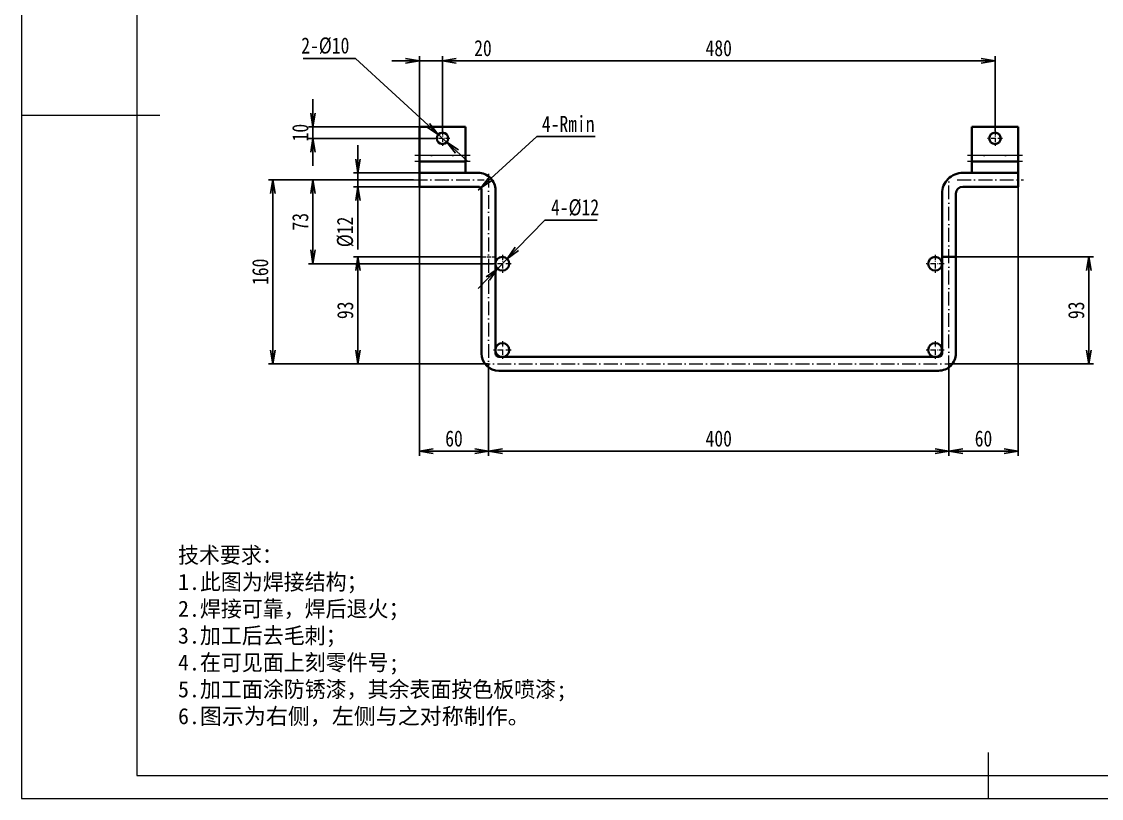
# Model space of a CAD drawing. Header units: millimetres. Extents: x -15766 to 80009, y -9701 to 15159.
# Drawn here: x -11946 to -11008, y 13254 to 13929 of the extents above; entities that cross this region are included whole.
import ezdxf

# ---------------------------------------------------------------- set-up
doc = ezdxf.new("R2010")
doc.units = ezdxf.units.MM
for name, pattern in [('CENTER-HOKUTO_1', [16, 13, -1, 1, -1]), ('DASHDOT', [18.5, 12, -3, 0.5, -3]), ('DASHED', [15, 12, -3]), ('HIDDEN-HOKUTO_1', [2, 1, -1])]:
    doc.linetypes.add(name, pattern=pattern)
doc.layers.get('DEFPOINTS').update_dxf_attribs({"lineweight": 18})
for name, color, linetype, lineweight in [('AM_7', 2, 'CENTER-HOKUTO_1', 18), ('AM_HID', 1, 'HIDDEN-HOKUTO_1', 18), ('AM_VIS', 7, 'Continuous', 18), ('CDRAFT0', 7, 'Continuous', 18), ('title_frame', 7, 'Continuous', 18), ('word_dim', 9, 'Continuous', 18), ('粗实线层_1', 7, 'Continuous', 15)]:
    doc.layers.add(name, color=color, linetype=linetype, lineweight=lineweight)
doc.styles.add('DIM', font='', dxfattribs={"width": 0.8})
doc.styles.get('DIM').set_extended_font_data('NSimSun')
doc.dimstyles.new('1-4', dxfattribs={"dimscale": 4, "dimtxt": 3.5, "dimasz": 3, "dimexe": 1, "dimexo": 0, "dimgap": 1, "dimtad": 1, "dimdsep": 46, "dimtxsty": 'DIM', "dimblk": 'OPEN', "dimcen": 0, "dimdle": 6, "dimclrd": 256, "dimclre": 256, "dimclrt": 3, "dimazin": 2, "dimtfac": 0.707107, "dimtmove": 0, "dimatfit": 3, "dimfxl": 0, "dimfrac": 2, "dimtolj": 1, "dimarcsym": 0})
doc.dimstyles.new('1-4$3', dxfattribs={"dimscale": 4, "dimtxt": 3.5, "dimasz": 3, "dimexe": 1, "dimexo": 0, "dimgap": 1, "dimtad": 1, "dimtoh": 1, "dimdsep": 46, "dimtxsty": 'DIM', "dimblk": 'OPEN', "dimcen": 0, "dimdle": 6, "dimclrd": 256, "dimclre": 256, "dimclrt": 3, "dimazin": 2, "dimtfac": 0.707107, "dimtmove": 0, "dimatfit": 3, "dimfxl": 0, "dimfrac": 2, "dimtolj": 1, "dimarcsym": 0})
doc.dimstyles.new('1-4$4', dxfattribs={"dimscale": 4, "dimtxt": 3.5, "dimasz": 3, "dimexe": 1, "dimexo": 0, "dimgap": 1, "dimtad": 1, "dimtih": 1, "dimtoh": 1, "dimdsep": 46, "dimtxsty": 'DIM', "dimblk": 'OPEN', "dimcen": 0, "dimdle": 6, "dimclrd": 256, "dimclre": 256, "dimclrt": 3, "dimazin": 2, "dimtfac": 0.707107, "dimtmove": 0, "dimatfit": 3, "dimfxl": 0, "dimfrac": 2, "dimtolj": 1, "dimarcsym": 0})

# ---------------------------------------------------------------- blocks, each defined once
blk = doc.blocks.new('*X589')
at = {"layer": 'CDRAFT0'}
for p, q in [((0, 297), (0, 0)), ((0, 0), (420, 0))]:
    blk.add_line(p, q, dxfattribs=at)
at = {"layer": '粗实线层_1'}
for p, q in [((25, 292), (25, 5)), ((0, 148.5), (30, 148.5)), ((210, 0), (210, 10)), ((25, 5), (415, 5))]:
    blk.add_line(p, q, dxfattribs=at)
blk = doc.blocks.new('_OPEN')
at = {"color": 0, "linetype": 'ByBlock', "lineweight": -2}
for p, q in [((-1, 0.166667), (0, 0)), ((-1, -0.166667), (0, 0)), ((0, 0), (-1, 0))]:
    blk.add_line(p, q, dxfattribs=at)
blk = doc.blocks.new('*D1142')
at = {"layer": 'DEFPOINTS', "color": 0, "transparency": 16777216}
for p in [(-11605.61, 13791.56), (-11727.8, 13631.56), (-11569.71, 13631.56)]:
    blk.add_point(p, dxfattribs=at)
at = {"layer": 'word_dim', "linetype": 'Continuous', "lineweight": -2, "transparency": 16777216}
for p, q in [((-11605.61, 13791.56), (-11731.8, 13791.56)), ((-11727.8, 13779.56), (-11727.8, 13643.56)), ((-11569.71, 13631.56), (-11731.8, 13631.56))]:
    blk.add_line(p, q, dxfattribs=at)
at = {"layer": 'word_dim', "lineweight": -2, "transparency": 16777216, "xscale": 12, "yscale": 12, "zscale": 12}
for p, rotation in [((-11727.8, 13791.56), 90), ((-11727.8, 13631.56), 270)]:
    blk.add_blockref('_OPEN', p, dxfattribs=dict(at, rotation=rotation))
at = {"layer": 'word_dim', "color": 3, "transparency": 16777216, "insert": (-11738.8, 13711.56), "char_height": 14, "attachment_point": 5, "rotation": 90, "style": 'DIM'}
blk.add_mtext('\\A1;160', dxfattribs=at)
blk = doc.blocks.new('*D1143')
at = {"layer": 'DEFPOINTS', "color": 0, "transparency": 16777216}
for p in [(-11540.51, 13631.56), (-11140.51, 13631.56), (-11140.51, 13555.53)]:
    blk.add_point(p, dxfattribs=at)
at = {"layer": 'word_dim', "linetype": 'Continuous', "lineweight": -2, "transparency": 16777216}
for p, q in [((-11540.51, 13631.56), (-11540.51, 13551.53)), ((-11140.51, 13631.56), (-11140.51, 13551.53)), ((-11528.51, 13555.53), (-11152.51, 13555.53))]:
    blk.add_line(p, q, dxfattribs=at)
at = {"layer": 'word_dim', "lineweight": -2, "transparency": 16777216, "xscale": 12, "yscale": 12, "zscale": 12, "rotation": 180}
blk.add_blockref('_OPEN', (-11540.51, 13555.53), dxfattribs=at)
at = {"layer": 'word_dim', "lineweight": -2, "transparency": 16777216, "xscale": 12, "yscale": 12, "zscale": 12}
blk.add_blockref('_OPEN', (-11140.51, 13555.53), dxfattribs=at)
at = {"layer": 'word_dim', "color": 3, "transparency": 16777216, "insert": (-11340.51, 13566.53), "char_height": 14, "attachment_point": 5, "style": 'DIM'}
blk.add_mtext('\\A1;400', dxfattribs=at)
blk = doc.blocks.new('*D1144')
at = {"layer": 'DEFPOINTS', "color": 0, "transparency": 16777216}
for p in [(-11080.51, 13785.56), (-11140.51, 13631.56), (-11080.51, 13555.53)]:
    blk.add_point(p, dxfattribs=at)
at = {"layer": 'word_dim', "linetype": 'Continuous', "lineweight": -2, "transparency": 16777216}
for p, q in [((-11080.51, 13785.56), (-11080.51, 13551.53)), ((-11140.51, 13631.56), (-11140.51, 13551.53)), ((-11128.51, 13555.53), (-11092.51, 13555.53))]:
    blk.add_line(p, q, dxfattribs=at)
at = {"layer": 'word_dim', "lineweight": -2, "transparency": 16777216, "xscale": 12, "yscale": 12, "zscale": 12, "rotation": 180}
blk.add_blockref('_OPEN', (-11140.51, 13555.53), dxfattribs=at)
at = {"layer": 'word_dim', "lineweight": -2, "transparency": 16777216, "xscale": 12, "yscale": 12, "zscale": 12}
blk.add_blockref('_OPEN', (-11080.51, 13555.53), dxfattribs=at)
at = {"layer": 'word_dim', "color": 3, "transparency": 16777216, "insert": (-11110.51, 13566.53), "char_height": 14, "attachment_point": 5, "style": 'DIM'}
blk.add_mtext('\\A1;60', dxfattribs=at)
blk = doc.blocks.new('*D1147')
at = {"layer": 'DEFPOINTS', "color": 0, "transparency": 16777216}
for p in [(-11600.51, 13785.56), (-11540.51, 13631.56), (-11540.51, 13555.53)]:
    blk.add_point(p, dxfattribs=at)
at = {"layer": 'word_dim', "linetype": 'Continuous', "lineweight": -2, "transparency": 16777216}
for p, q in [((-11600.51, 13785.56), (-11600.51, 13551.53)), ((-11540.51, 13631.56), (-11540.51, 13551.53)), ((-11588.51, 13555.53), (-11552.51, 13555.53))]:
    blk.add_line(p, q, dxfattribs=at)
at = {"layer": 'word_dim', "lineweight": -2, "transparency": 16777216, "xscale": 12, "yscale": 12, "zscale": 12, "rotation": 180}
blk.add_blockref('_OPEN', (-11600.51, 13555.53), dxfattribs=at)
at = {"layer": 'word_dim', "lineweight": -2, "transparency": 16777216, "xscale": 12, "yscale": 12, "zscale": 12}
blk.add_blockref('_OPEN', (-11540.51, 13555.53), dxfattribs=at)
at = {"layer": 'word_dim', "color": 3, "transparency": 16777216, "insert": (-11570.51, 13566.53), "char_height": 14, "attachment_point": 5, "style": 'DIM'}
blk.add_mtext('\\A1;60', dxfattribs=at)
blk = doc.blocks.new('*D1148')
at = {"layer": 'DEFPOINTS', "color": 0, "transparency": 16777216}
for p in [(-11580.51, 13894.9), (-11600.51, 13837.56), (-11580.51, 13834.06)]:
    blk.add_point(p, dxfattribs=at)
at = {"layer": 'word_dim', "linetype": 'Continuous', "lineweight": -2, "transparency": 16777216}
for p, q in [((-11612.51, 13894.9), (-11624.51, 13894.9)), ((-11600.51, 13837.56), (-11600.51, 13898.9)), ((-11600.51, 13894.9), (-11580.51, 13894.9)), ((-11580.51, 13834.06), (-11580.51, 13898.9)), ((-11568.51, 13894.9), (-11534.2, 13894.9))]:
    blk.add_line(p, q, dxfattribs=at)
at = {"layer": 'word_dim', "lineweight": -2, "transparency": 16777216, "xscale": 12, "yscale": 12, "zscale": 12}
blk.add_blockref('_OPEN', (-11600.51, 13894.9), dxfattribs=at)
at = {"layer": 'word_dim', "lineweight": -2, "transparency": 16777216, "xscale": 12, "yscale": 12, "zscale": 12, "rotation": 180}
blk.add_blockref('_OPEN', (-11580.51, 13894.9), dxfattribs=at)
at = {"layer": 'word_dim', "color": 3, "transparency": 16777216, "insert": (-11545.36, 13905.9), "char_height": 14, "attachment_point": 5, "style": 'DIM'}
blk.add_mtext('\\A1;20', dxfattribs=at)
blk = doc.blocks.new('*D1150')
at = {"layer": 'DEFPOINTS', "color": 0, "transparency": 16777216}
for p in [(-11600.51, 13837.56), (-11693.01, 13827.56), (-11587.01, 13827.56)]:
    blk.add_point(p, dxfattribs=at)
at = {"layer": 'word_dim', "linetype": 'Continuous', "lineweight": -2, "transparency": 16777216}
for p, q in [((-11693.01, 13849.56), (-11693.01, 13861.56)), ((-11600.51, 13837.56), (-11697.01, 13837.56)), ((-11693.01, 13837.56), (-11693.01, 13827.56)), ((-11587.01, 13827.56), (-11697.01, 13827.56)), ((-11693.01, 13815.56), (-11693.01, 13803.56))]:
    blk.add_line(p, q, dxfattribs=at)
at = {"layer": 'word_dim', "lineweight": -2, "transparency": 16777216, "xscale": 12, "yscale": 12, "zscale": 12}
for p, rotation in [((-11693.01, 13837.56), 270), ((-11693.01, 13827.56), 90)]:
    blk.add_blockref('_OPEN', p, dxfattribs=dict(at, rotation=rotation))
at = {"layer": 'word_dim', "color": 3, "transparency": 16777216, "insert": (-11704.01, 13832.56), "char_height": 14, "attachment_point": 5, "rotation": 90, "style": 'DIM'}
blk.add_mtext('\\A1;10', dxfattribs=at)
blk = doc.blocks.new('*D1151')
at = {"layer": 'DEFPOINTS', "color": 0, "transparency": 16777216}
for p in [(-11584.2, 13830.94), (-11576.83, 13824.17)]:
    blk.add_point(p, dxfattribs=at)
at = {"layer": 'word_dim', "linetype": 'Continuous', "lineweight": -2, "transparency": 16777216}
for p, q in [((-11701.42, 13897.01), (-11656.06, 13897.01)), ((-11656.06, 13897.01), (-11593.03, 13839.06)), ((-11576.83, 13824.17), (-11584.2, 13830.94)), ((-11568, 13816.05), (-11559.17, 13807.93))]:
    blk.add_line(p, q, dxfattribs=at)
at = {"layer": 'word_dim', "lineweight": -2, "transparency": 16777216, "xscale": 12, "yscale": 12, "zscale": 12}
for p, rotation in [((-11584.2, 13830.94), 317.4024914257695), ((-11576.83, 13824.17), 137.4024914257695)]:
    blk.add_blockref('_OPEN', p, dxfattribs=dict(at, rotation=rotation))
at = {"layer": 'word_dim', "color": 3, "transparency": 16777216, "insert": (-11682.32, 13908.01), "char_height": 14, "attachment_point": 5, "style": 'DIM'}
blk.add_mtext('\\A1;2-%%c10', dxfattribs=at)
blk = doc.blocks.new('*D1152')
at = {"layer": 'DEFPOINTS', "color": 0, "transparency": 16777216}
for p in [(-11100.51, 13894.9), (-11580.51, 13834.06), (-11100.51, 13834.06)]:
    blk.add_point(p, dxfattribs=at)
at = {"layer": 'word_dim', "linetype": 'Continuous', "lineweight": -2, "transparency": 16777216}
for p, q in [((-11580.51, 13834.06), (-11580.51, 13898.9)), ((-11568.51, 13894.9), (-11112.51, 13894.9)), ((-11100.51, 13834.06), (-11100.51, 13898.9))]:
    blk.add_line(p, q, dxfattribs=at)
at = {"layer": 'word_dim', "lineweight": -2, "transparency": 16777216, "xscale": 12, "yscale": 12, "zscale": 12, "rotation": 180}
blk.add_blockref('_OPEN', (-11580.51, 13894.9), dxfattribs=at)
at = {"layer": 'word_dim', "lineweight": -2, "transparency": 16777216, "xscale": 12, "yscale": 12, "zscale": 12}
blk.add_blockref('_OPEN', (-11100.51, 13894.9), dxfattribs=at)
at = {"layer": 'word_dim', "color": 3, "transparency": 16777216, "insert": (-11340.51, 13905.9), "char_height": 14, "attachment_point": 5, "style": 'DIM'}
blk.add_mtext('\\A1;480', dxfattribs=at)
blk = doc.blocks.new('*D675')
at = {"layer": 'DEFPOINTS', "color": 0, "transparency": 16777216}
for p in [(-11549.51, 13782.56), (-11547.3, 13784.58)]:
    blk.add_point(p, dxfattribs=at)
at = {"layer": 'word_dim', "linetype": 'Continuous', "lineweight": -2, "transparency": 16777216}
for p, q in [((-11498.69, 13829.07), (-11538.45, 13792.68)), ((-11447.96, 13829.07), (-11498.69, 13829.07)), ((-11549.51, 13782.56), (-11547.3, 13784.58))]:
    blk.add_line(p, q, dxfattribs=at)
at = {"layer": 'word_dim', "lineweight": -2, "transparency": 16777216, "xscale": 12, "yscale": 12, "zscale": 12, "rotation": 222.4699793653476}
blk.add_blockref('_OPEN', (-11547.3, 13784.58), dxfattribs=at)
at = {"layer": 'word_dim', "color": 3, "transparency": 16777216, "insert": (-11471.33, 13840.07), "char_height": 14, "attachment_point": 5, "style": 'DIM'}
blk.add_mtext('\\A1;4-Rmin', dxfattribs=at)
blk = doc.blocks.new('*D1153')
at = {"layer": 'DEFPOINTS', "color": 0, "transparency": 16777216}
for p in [(-11653.94, 13797.56), (-11600.51, 13797.56), (-11600.51, 13785.56)]:
    blk.add_point(p, dxfattribs=at)
at = {"layer": 'word_dim', "linetype": 'Continuous', "lineweight": -2, "transparency": 16777216}
for p, q in [((-11653.94, 13809.56), (-11653.94, 13821.56)), ((-11600.51, 13797.56), (-11657.94, 13797.56)), ((-11653.94, 13797.56), (-11653.94, 13785.56)), ((-11600.51, 13785.56), (-11657.94, 13785.56)), ((-11653.94, 13773.56), (-11653.94, 13730.89))]:
    blk.add_line(p, q, dxfattribs=at)
at = {"layer": 'word_dim', "lineweight": -2, "transparency": 16777216, "xscale": 12, "yscale": 12, "zscale": 12}
for p, rotation in [((-11653.94, 13797.56), 270), ((-11653.94, 13785.56), 90)]:
    blk.add_blockref('_OPEN', p, dxfattribs=dict(at, rotation=rotation))
at = {"layer": 'word_dim', "color": 3, "transparency": 16777216, "insert": (-11664.94, 13746.19), "char_height": 14, "attachment_point": 5, "rotation": 90, "style": 'DIM'}
blk.add_mtext('\\A1;%%c12', dxfattribs=at)
blk = doc.blocks.new('*D1232')
at = {"layer": 'DEFPOINTS', "color": 0, "transparency": 16777216}
for p in [(-11653.94, 13724.56), (-11546.51, 13724.56), (-11540.51, 13631.56)]:
    blk.add_point(p, dxfattribs=at)
at = {"layer": 'word_dim', "linetype": 'Continuous', "lineweight": -2, "transparency": 16777216}
for p, q in [((-11546.51, 13724.56), (-11657.94, 13724.56)), ((-11653.94, 13643.56), (-11653.94, 13712.56)), ((-11540.51, 13631.56), (-11657.94, 13631.56))]:
    blk.add_line(p, q, dxfattribs=at)
at = {"layer": 'word_dim', "lineweight": -2, "transparency": 16777216, "xscale": 12, "yscale": 12, "zscale": 12}
for p, rotation in [((-11653.94, 13724.56), 90), ((-11653.94, 13631.56), 270)]:
    blk.add_blockref('_OPEN', p, dxfattribs=dict(at, rotation=rotation))
at = {"layer": 'word_dim', "color": 3, "transparency": 16777216, "insert": (-11664.94, 13678.06), "char_height": 14, "attachment_point": 5, "rotation": 90, "style": 'DIM'}
blk.add_mtext('\\A1;93', dxfattribs=at)
blk = doc.blocks.new('*D1233')
at = {"layer": 'DEFPOINTS', "color": 0, "transparency": 16777216}
for p in [(-11134.51, 13724.56), (-11018.92, 13724.56), (-11140.51, 13631.56)]:
    blk.add_point(p, dxfattribs=at)
at = {"layer": 'word_dim', "linetype": 'Continuous', "lineweight": -2, "transparency": 16777216}
for p, q in [((-11134.51, 13724.56), (-11014.92, 13724.56)), ((-11018.92, 13643.56), (-11018.92, 13712.56)), ((-11140.51, 13631.56), (-11014.92, 13631.56))]:
    blk.add_line(p, q, dxfattribs=at)
at = {"layer": 'word_dim', "lineweight": -2, "transparency": 16777216, "xscale": 12, "yscale": 12, "zscale": 12}
for p, rotation in [((-11018.92, 13724.56), 90), ((-11018.92, 13631.56), 270)]:
    blk.add_blockref('_OPEN', p, dxfattribs=dict(at, rotation=rotation))
at = {"layer": 'word_dim', "color": 3, "transparency": 16777216, "insert": (-11029.92, 13678.06), "char_height": 14, "attachment_point": 5, "rotation": 90, "style": 'DIM'}
blk.add_mtext('\\A1;93', dxfattribs=at)
blk = doc.blocks.new('*D1234')
at = {"layer": 'DEFPOINTS', "color": 0, "transparency": 16777216}
for p in [(-11524.32, 13722.85), (-11532.71, 13714.26)]:
    blk.add_point(p, dxfattribs=at)
at = {"layer": 'word_dim', "linetype": 'Continuous', "lineweight": -2, "transparency": 16777216}
for p, q in [((-11491.64, 13756.33), (-11515.94, 13731.44)), ((-11446.22, 13756.33), (-11491.64, 13756.33)), ((-11532.71, 13714.26), (-11524.32, 13722.85)), ((-11541.09, 13705.67), (-11549.47, 13697.09))]:
    blk.add_line(p, q, dxfattribs=at)
at = {"layer": 'word_dim', "lineweight": -2, "transparency": 16777216, "xscale": 12, "yscale": 12, "zscale": 12}
for p, rotation in [((-11524.32, 13722.85), 225.6929539194001), ((-11532.71, 13714.26), 45.69295391940009)]:
    blk.add_blockref('_OPEN', p, dxfattribs=dict(at, rotation=rotation))
at = {"layer": 'word_dim', "color": 3, "transparency": 16777216, "insert": (-11465.35, 13767.33), "char_height": 14, "attachment_point": 5, "style": 'DIM'}
blk.add_mtext('\\A1;4-%%c12', dxfattribs=at)
blk = doc.blocks.new('*D1235')
at = {"layer": 'DEFPOINTS', "color": 0, "transparency": 16777216}
for p in [(-11605.61, 13791.56), (-11693.01, 13718.56), (-11536.31, 13718.56)]:
    blk.add_point(p, dxfattribs=at)
at = {"layer": 'word_dim', "linetype": 'Continuous', "lineweight": -2, "transparency": 16777216}
for p, q in [((-11605.61, 13791.56), (-11697.01, 13791.56)), ((-11693.01, 13779.56), (-11693.01, 13730.56)), ((-11536.31, 13718.56), (-11697.01, 13718.56))]:
    blk.add_line(p, q, dxfattribs=at)
at = {"layer": 'word_dim', "lineweight": -2, "transparency": 16777216, "xscale": 12, "yscale": 12, "zscale": 12}
for p, rotation in [((-11693.01, 13791.56), 90), ((-11693.01, 13718.56), 270)]:
    blk.add_blockref('_OPEN', p, dxfattribs=dict(at, rotation=rotation))
at = {"layer": 'word_dim', "color": 3, "transparency": 16777216, "insert": (-11704.01, 13755.06), "char_height": 14, "attachment_point": 5, "rotation": 90, "style": 'DIM'}
blk.add_mtext('\\A1;73', dxfattribs=at)

msp = doc.modelspace()

# ---------------------------------------------------------------- linework, layer by layer
at = {"color": 7, "lineweight": 13}
for p, q in [((-11560.51443, 13812.55518), (-11600.51443, 13812.55518)), ((-11080.51443, 13812.55518), (-11120.51443, 13812.55518))]:
    msp.add_line(p, q, dxfattribs=at)
at = {"layer": 'AM_7', "linetype": 'DASHDOT', "lineweight": 13, "ltscale": 0.325}
for p, q in [((-11574.01443, 13827.55518), (-11587.01443, 13827.55518)), ((-11580.51443, 13834.05518), (-11580.51443, 13821.05518)), ((-11094.01443, 13827.55518), (-11107.01443, 13827.55518)), ((-11100.51443, 13834.05518), (-11100.51443, 13821.05518))]:
    msp.add_line(p, q, dxfattribs=at)
at = {"layer": 'AM_7', "linetype": 'DASHDOT', "lineweight": 13}
for p, q in [((-11556.51443, 13812.55518), (-11604.51492, 13812.55518)), ((-11076.51443, 13812.55518), (-11124.51492, 13812.55518)), ((-11556.51443, 13807.55518), (-11604.51492, 13807.55518)), ((-11076.51443, 13807.55518), (-11124.51492, 13807.55518)), ((-11605.61453, 13791.55518), (-11544.41433, 13791.55518)), ((-11540.51443, 13796.75525), (-11540.51443, 13626.35462)), ((-11140.51443, 13626.65515), (-11140.51443, 13793.4552)), ((-11133.31424, 13791.55518), (-11075.71463, 13791.55518)), ((-11569.71463, 13631.55518), (-11111.31424, 13631.55518))]:
    msp.add_line(p, q, dxfattribs=at)
at = {"layer": 'AM_7', "linetype": 'DASHDOT', "lineweight": 13, "ltscale": 0.389999}
for p, q in [((-11528.51443, 13726.35517), (-11528.51443, 13710.75519)), ((-11152.51443, 13726.35517), (-11152.51443, 13710.75519)), ((-11528.51443, 13651.35517), (-11528.51443, 13635.75519)), ((-11152.51443, 13651.35517), (-11152.51443, 13635.75519))]:
    msp.add_line(p, q, dxfattribs=at)
at = {"layer": 'AM_7', "linetype": 'DASHDOT', "lineweight": 13, "ltscale": 0.38999}
for p, q in [((-11520.71463, 13718.55518), (-11536.31424, 13718.55518)), ((-11144.71463, 13718.55518), (-11160.31424, 13718.55518)), ((-11520.71463, 13643.55518), (-11536.31424, 13643.55518)), ((-11144.71463, 13643.55518), (-11160.31424, 13643.55518))]:
    msp.add_line(p, q, dxfattribs=at)
at = {"layer": 'AM_HID', "linetype": 'DASHED', "lineweight": 13}
for p, q in [((-11560.51443, 13807.55518), (-11600.51443, 13807.55518)), ((-11080.51443, 13807.55518), (-11120.51443, 13807.55518)), ((-11600.51443, 13797.55518), (-11549.51443, 13797.55518)), ((-11534.51443, 13782.55518), (-11534.51443, 13640.55518)), ((-11534.51443, 13724.55518), (-11534.51443, 13640.55518)), ((-11134.51443, 13640.55518), (-11134.51443, 13724.55524)), ((-11134.51443, 13640.55518), (-11134.51443, 13724.55518)), ((-11531.51443, 13637.55518), (-11149.51443, 13637.55518)), ((-11531.51443, 13637.55518), (-11149.51443, 13637.55518))]:
    msp.add_line(p, q, dxfattribs=at)
at = {"layer": 'AM_HID', "linetype": 'DASHED', "lineweight": 13, "ltscale": 0.3}
msp.add_line((-11546.51443, 13724.55518), (-11534.51443, 13724.55518), dxfattribs=at)
at = {"layer": 'AM_HID', "linetype": 'DASHED', "lineweight": 13, "ltscale": 0.001996}
msp.add_line((-11146.51443, 13718.51538), (-11146.51443, 13718.59522), dxfattribs=at)
at = {"layer": 'AM_HID', "linetype": 'DASHED', "lineweight": 13, "ltscale": 0.001433}
for p, q in [((-11146.51443, 13718.52661), (-11146.51443, 13718.58393)), ((-11146.51443, 13643.52661), (-11146.51443, 13643.58393))]:
    msp.add_line(p, q, dxfattribs=at)
at = {"layer": 'AM_HID', "linetype": 'DASHED', "lineweight": 13, "ltscale": 0.000359}
msp.add_line((-11146.51443, 13718.54804), (-11146.51443, 13718.56238), dxfattribs=at)
at = {"layer": 'AM_HID', "linetype": 'DASHED', "lineweight": 13, "ltscale": 0.001994}
msp.add_line((-11146.51443, 13643.51544), (-11146.51443, 13643.59522), dxfattribs=at)
at = {"layer": 'AM_HID', "linetype": 'DASHED', "lineweight": 13, "ltscale": 0.000357}
msp.add_line((-11146.51443, 13643.54804), (-11146.51443, 13643.56232), dxfattribs=at)
at = {"layer": 'AM_HID', "linetype": 'DASHED', "lineweight": 13}
for centre, radius, start, end in [((-11549.51443, 13782.55518), 15, 0, 90.000003), ((-11531.51443, 13640.55518), 3, 180.000005, 269.999997), ((-11531.51443, 13640.55518), 3, 180.000005, 269.999997), ((-11149.51443, 13640.55518), 15, 269.999997, 0), ((-11149.51443, 13640.55518), 15, 269.999997, 0)]:
    msp.add_arc(centre, radius, start, end, dxfattribs=at)
at = {"layer": 'AM_VIS', "lineweight": 35}
for p, q in [((-11560.51443, 13837.55518), (-11600.51443, 13837.55518)), ((-11600.51443, 13837.55518), (-11600.51443, 13812.55518)), ((-11560.51443, 13837.55518), (-11560.51443, 13812.55518)), ((-11080.51443, 13837.55518), (-11120.51443, 13837.55518)), ((-11120.51443, 13837.55518), (-11120.51443, 13812.55518)), ((-11080.51443, 13837.55518), (-11080.51443, 13812.55518)), ((-11560.51443, 13807.55518), (-11600.51443, 13807.55518)), ((-11080.51443, 13807.55518), (-11120.51443, 13807.55518)), ((-11600.51443, 13797.55518), (-11549.51443, 13797.55518)), ((-11560.51443, 13797.55518), (-11600.51443, 13797.55518)), ((-11128.51443, 13797.55518), (-11080.51443, 13797.55518)), ((-11080.51443, 13797.55518), (-11120.51443, 13797.55518)), ((-11600.51443, 13785.55518), (-11549.51443, 13785.55518)), ((-11600.51443, 13785.55518), (-11549.51443, 13785.55518)), ((-11546.51443, 13782.55518), (-11546.51443, 13640.55518)), ((-11546.51443, 13782.55518), (-11546.51443, 13640.55518)), ((-11534.51443, 13782.55518), (-11534.51443, 13640.55518)), ((-11128.51443, 13785.55518), (-11080.51443, 13785.55518)), ((-11146.51443, 13718.58393), (-11146.51443, 13779.55518)), ((-11134.51443, 13724.55524), (-11134.51443, 13779.55518)), ((-11546.51443, 13724.55518), (-11546.51443, 13640.55518)), ((-11134.51443, 13640.55518), (-11134.51443, 13724.55518)), ((-11146.51443, 13643.56232), (-11146.51443, 13718.54804)), ((-11146.51443, 13643.58393), (-11146.51443, 13718.52661)), ((-11146.51443, 13643.59522), (-11146.51443, 13718.51538)), ((-11531.51443, 13637.55518), (-11149.51443, 13637.55518)), ((-11531.51443, 13625.55518), (-11149.51443, 13625.55518)), ((-11531.51443, 13625.55518), (-11149.51443, 13625.55518)), ((-11531.51443, 13625.55518), (-11149.51443, 13625.55518))]:
    msp.add_line(p, q, dxfattribs=at)
at = {"layer": 'AM_VIS', "lineweight": 35, "ltscale": 0.125}
for p, q in [((-11600.51443, 13807.55518), (-11600.51443, 13812.55518)), ((-11560.51443, 13812.55518), (-11560.51443, 13807.55518)), ((-11120.51443, 13812.55518), (-11120.51443, 13807.55518)), ((-11080.51443, 13812.55518), (-11080.51443, 13807.55518))]:
    msp.add_line(p, q, dxfattribs=at)
at = {"layer": 'AM_VIS', "lineweight": 35, "ltscale": 0.25}
for p, q in [((-11600.51443, 13807.55518), (-11600.51443, 13797.55518)), ((-11560.51443, 13807.55518), (-11560.51443, 13797.55518)), ((-11120.51443, 13807.55518), (-11120.51443, 13797.55518)), ((-11080.51443, 13807.55518), (-11080.51443, 13797.55518))]:
    msp.add_line(p, q, dxfattribs=at)
at = {"layer": 'AM_VIS', "lineweight": 35, "ltscale": 0.3}
for p, q in [((-11600.51443, 13785.55518), (-11600.51443, 13797.55518)), ((-11080.51443, 13785.55518), (-11080.51443, 13797.55518)), ((-11134.51443, 13724.55518), (-11146.51443, 13724.55518))]:
    msp.add_line(p, q, dxfattribs=at)
at = {"layer": 'AM_VIS', "lineweight": 35, "ltscale": 0.14982}
msp.add_line((-11146.51443, 13718.56238), (-11146.51443, 13724.55518), dxfattribs=at)
at = {"layer": 'AM_VIS', "lineweight": 35, "ltscale": 0.148999}
msp.add_line((-11146.51443, 13718.59522), (-11146.51443, 13724.55518), dxfattribs=at)
at = {"layer": 'AM_VIS', "lineweight": 35, "ltscale": 0.074821}
msp.add_line((-11146.51443, 13640.55518), (-11146.51443, 13643.54804), dxfattribs=at)
at = {"layer": 'AM_VIS', "lineweight": 35, "ltscale": 0.074286}
msp.add_line((-11146.51443, 13640.55518), (-11146.51443, 13643.52661), dxfattribs=at)
at = {"layer": 'AM_VIS', "lineweight": 35, "ltscale": 0.074007}
msp.add_line((-11146.51443, 13640.55518), (-11146.51443, 13643.51544), dxfattribs=at)
at = {"layer": 'AM_VIS', "lineweight": 35}
for centre, radius in [((-11580.51443, 13827.55518), 5), ((-11100.51443, 13827.55518), 5), ((-11528.51443, 13718.55518), 6), ((-11152.51443, 13718.55518), 6), ((-11528.51443, 13643.55518), 6), ((-11152.51443, 13643.55518), 6)]:
    msp.add_circle(centre, radius, dxfattribs=at)
for centre, radius, start, end in [((-11549.51443, 13782.55518), 15, 0, 90.000003), ((-11128.51443, 13779.55518), 18, 90.000003, 180.000005), ((-11549.51443, 13782.55518), 3, 0, 90.000003), ((-11549.51443, 13782.55518), 3, 0, 90.000003), ((-11128.51443, 13779.55518), 6, 90.000003, 179.999995), ((-11531.51443, 13640.55518), 15, 180.000005, 269.999997), ((-11531.51443, 13640.55518), 15, 180.000005, 269.999997), ((-11531.51443, 13640.55518), 15, 180.000005, 269.999997), ((-11531.51443, 13640.55518), 3, 180.000005, 269.999997), ((-11149.51443, 13640.55518), 3, 269.999997, 0), ((-11149.51443, 13640.55518), 15, 269.999997, 0), ((-11149.51443, 13640.55518), 3, 269.999997, 0), ((-11149.51443, 13640.55518), 3, 269.999997, 0)]:
    msp.add_arc(centre, radius, start, end, dxfattribs=at)

# ---------------------------------------------------------------- block references
at = {"layer": 'title_frame', "xscale": 4, "yscale": 4, "zscale": 4}
msp.add_blockref('*X589', (-11946.16513, 13253.73384), dxfattribs=at)

# ---------------------------------------------------------------- texts
at = {"layer": 'word_dim', "linetype": 'Continuous', "ltscale": 4, "insert": (-11810.27581, 13472.30788), "char_height": 14, "width": 558.4143273, "attachment_point": 1}
msp.add_mtext('{\\C3;技术要求：\\P1.此图为焊接结构；\\P2.焊接可靠，焊后退火；\\P3.加工后去毛刺；\\P4.在可见面上刻零件号;\\P5.加工面涂防锈漆，其余表面按色板喷漆;\\P\\fNSimSun|b0|i0|c134|p49;6\\fSimSun|b0|i0|c134|p49;.图示为右侧，左侧与之对称制作。}', dxfattribs=at)

# ---------------------------------------------------------------- dimensions: what is measured, and where the dimension line sits
at = {"layer": 'word_dim', "color": 3}
for p1, p2, override, picture, middle in [((-11576.8338, 13824.17096), (-11584.19507, 13830.9394), {"dimpost": '2-%%c<>'}, '*D1151', (-11682.31725, 13897.0143)), ((-11532.70545, 13714.26154), (-11524.32341, 13722.84882), {"dimpost": '4-%%c<>'}, '*D1234', (-11465.35276, 13756.32968))]:
    dim = msp.add_diameter_dim_2p(p1=p1, p2=p2, dimstyle='1-4$3', override=override, dxfattribs=at)
    dim.commit()
    dim.dimension.update_dxf_attribs({"geometry": picture, "text_midpoint": middle, "dimtype": 163})
for base, p1, p2, picture, middle in [((-11580.51443, 13894.89838), (-11600.51443, 13837.55518), (-11580.51443, 13834.05518), '*D1148', (-11545.35888, 13905.89838)), ((-11100.51443, 13894.89838), (-11580.51443, 13834.05518), (-11100.51443, 13834.05518), '*D1152', (-11340.51443, 13905.89838)), ((-11540.51443, 13555.53458), (-11600.51443, 13785.55518), (-11540.51443, 13631.55518), '*D1147', (-11570.51443, 13566.53458)), ((-11080.51443, 13555.53458), (-11140.51443, 13631.55518), (-11080.51443, 13785.55518), '*D1144', (-11110.51443, 13566.53458)), ((-11140.51443, 13555.53458), (-11540.51443, 13631.55518), (-11140.51443, 13631.55518), '*D1143', (-11340.51443, 13566.53458))]:
    dim = msp.add_linear_dim(base=base, p1=p1, p2=p2, dimstyle='1-4', dxfattribs=at)
    dim.commit()
    dim.dimension.update_dxf_attribs({"geometry": picture, "text_midpoint": middle})
dim = msp.add_linear_dim(base=(-11693.01176, 13827.55518), p1=(-11600.51443, 13837.55518), p2=(-11587.01443, 13827.55518), angle=90, dimstyle='1-4', dxfattribs=at)
dim.commit()
dim.dimension.update_dxf_attribs({"geometry": '*D1150', "text_midpoint": (-11693.01176, 13832.55518), "dimtype": 160})
dim = msp.add_radius_dim(center=(-11549.51443, 13782.55518), mpoint=(-11547.30154, 13784.58079), text='4-Rmin', dimstyle='1-4$4', dxfattribs=at)
dim.commit()
dim.dimension.update_dxf_attribs({"geometry": '*D675', "text_midpoint": (-11471.32929, 13829.07481), "dimtype": 164})
dim = msp.add_linear_dim(base=(-11653.94031, 13797.55518), p1=(-11600.51443, 13785.55518), p2=(-11600.51443, 13797.55518), angle=90, dimstyle='1-4', override={"dimpost": '%%c<>'}, dxfattribs=at)
dim.commit()
dim.dimension.update_dxf_attribs({"geometry": '*D1153', "text_midpoint": (-11653.94031, 13746.18518), "dimtype": 160})
for base, p1, p2, picture, middle in [((-11727.80301, 13631.55518), (-11605.61453, 13791.55518), (-11569.71463, 13631.55518), '*D1142', (-11738.80301, 13711.55518)), ((-11693.01176, 13718.55518), (-11605.61453, 13791.55518), (-11536.31424, 13718.55518), '*D1235', (-11704.01176, 13755.05518)), ((-11653.94031, 13724.55518), (-11540.51443, 13631.55518), (-11546.51443, 13724.55518), '*D1232', (-11664.94031, 13678.05518)), ((-11018.91508, 13724.55518), (-11140.51443, 13631.55518), (-11134.51443, 13724.55518), '*D1233', (-11029.91508, 13678.05518))]:
    dim = msp.add_linear_dim(base=base, p1=p1, p2=p2, angle=90, dimstyle='1-4', dxfattribs=at)
    dim.commit()
    dim.dimension.update_dxf_attribs({"geometry": picture, "text_midpoint": middle})

doc.saveas('drawing.dxf')
